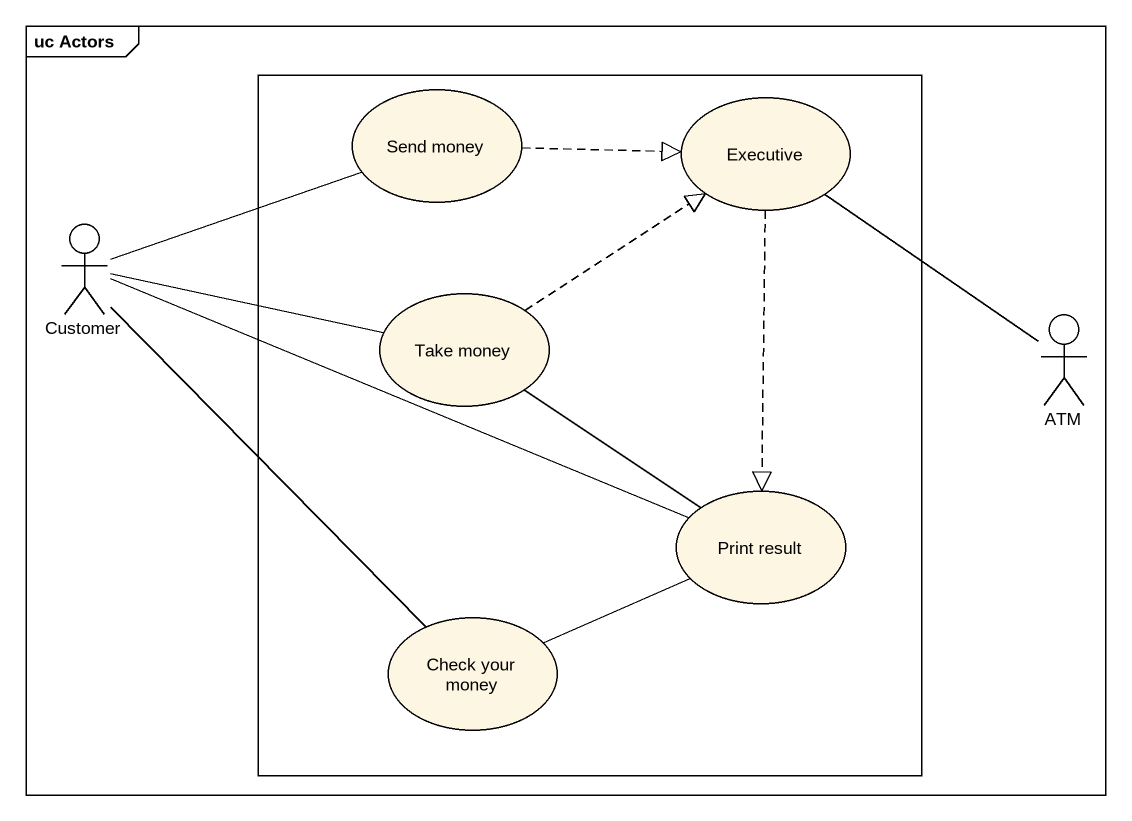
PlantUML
@startuml
mainframe uc Actors
rectangle " " as rectangle1 {
  usecase "Send money" as Send_money
  usecase Executive
  usecase "Take money" as Take_money
  usecase "Print result" as Print_result
  usecase "Check your money" as Check_your_money
}
actor Customer
actor ATM
Send_money .right.|> Executive
Executive -- ATM
Executive ..|> Print_result
Customer -right- Send_money
Customer -right- Take_money
Customer -right- Print_result
Customer -- Check_your_money
Take_money .up.|> Executive
Take_money -- Print_result
Check_your_money -right- Print_result
@enduml
